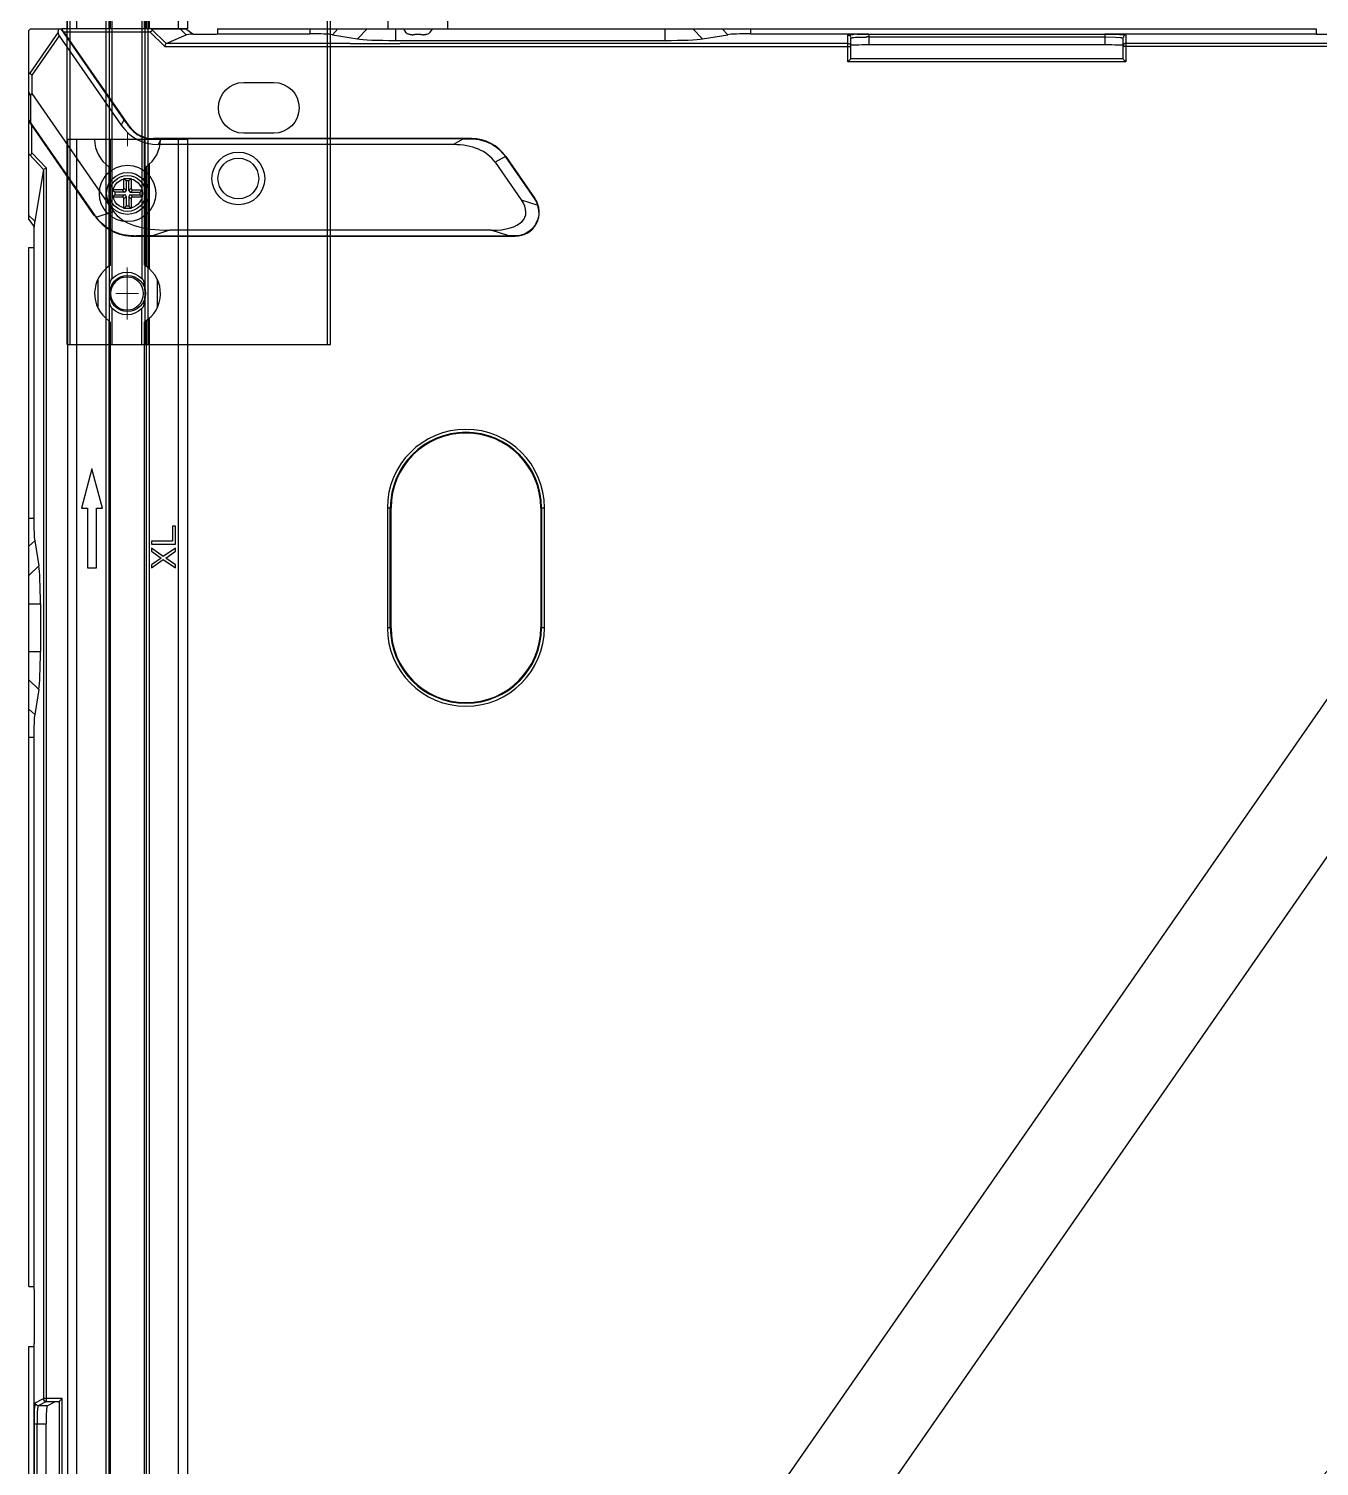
# Model space of a CAD drawing. Header units: millimetres. Extents: x 389 to 17466, y 310 to 5904.
# Drawn here: x 14093 to 14308.5, y 2853.6 to 3093.6 of the extents above; entities that cross this region are included whole.
import ezdxf

# ---------------------------------------------------------------- set-up
doc = ezdxf.new("R2010")
doc.units = ezdxf.units.MM
doc.layers.add('02___PRT_ALL_AXES', color=7, linetype='Continuous')

# ---------------------------------------------------------------- blocks, each defined once
blk = doc.blocks.new('aszfxn')
at = {"color": 7, "linetype": 'Continuous'}
for p, q in [((9140.37, 3305.69), (9140.37, 3308.69)), ((9150.32, 3305.69), (9150.32, 3308.69)), ((9080.35, 3305.39), (9080.65, 3305.69)), ((9080.35, 3290.4), (9080.35, 3305.39)), ((9085.28, 3305.11), (9080.52, 3298.27)), ((9080.65, 3305.69), (9085.76, 3305.69)), ((9085.28, 3305.11), (9085.39, 3305.69)), ((9085.43, 3304.51), (9085.28, 3305.11)), ((9096.3, 3290.51), (9085.76, 3305.69)), ((9086.17, 3305.19), (9085.85, 3305.69)), ((9100.78, 3305.69), (9085.85, 3305.69)), ((9086.17, 3305.19), (9097.07, 3289.5)), ((9086.17, 3305.19), (9100.58, 3305.19)), ((9103.07, 3302.74), (9100.58, 3305.19)), ((9103.27, 3303.24), (9100.78, 3305.69)), ((9100.79, 3305.69), (9106.54, 3305.69)), ((9106.62, 3304.67), (9105.61, 3305.69)), ((9107.75, 3304.79), (9106.54, 3305.69)), ((9111.85, 3305.69), (9111.85, 3304.85)), ((9111.85, 3305.69), (9295.35, 3305.69)), ((9127.29, 3305.69), (9127.29, 3304.85)), ((9131.99, 3305.69), (9131.06, 3304.7)), ((9135.27, 3303.99), (9136.87, 3305.69)), ((9141.57, 3305.69), (9141.57, 3303.74)), ((9186.57, 3305.69), (9186.57, 3303.74)), ((9191.27, 3305.69), (9192.87, 3303.99)), ((9197.08, 3304.7), (9196.15, 3305.69)), ((9200.85, 3305.69), (9200.85, 3304.85)), ((9295.35, 3305.69), (9295.35, 3304.85)), ((9085.43, 3304.51), (9080.85, 3297.92)), ((9085.43, 3304.51), (9095.8, 3289.57)), ((9103.07, 3302.74), (9103.24, 3303.16)), ((9103.07, 3302.74), (9217.65, 3302.74)), ((9103.27, 3303.24), (9106.62, 3304.67)), ((9134, 3303.24), (9103.27, 3303.24)), ((9107.75, 3304.79), (9111.35, 3304.79)), ((9111.85, 3304.85), (9127.29, 3304.85)), ((9131.06, 3304.7), (9135.27, 3303.99)), ((9134, 3303.24), (9142.37, 3303.24)), ((9141.57, 3303.74), (9186.57, 3303.74)), ((9196.85, 3303.24), (9142.37, 3303.24)), ((9192.87, 3303.99), (9197.08, 3304.7)), ((9217.15, 3303.24), (9196.85, 3303.24)), ((9200.85, 3304.85), (9220.65, 3304.85)), ((9217.15, 3300.19), (9217.15, 3304.63)), ((9217.15, 3303.24), (9217.31, 3303.22)), ((9217.6, 3304.35), (9217.65, 3304.13)), ((9217.65, 3300.69), (9217.65, 3304.13)), ((9218.69, 3304.78), (9220.65, 3304.81)), ((9218.86, 3304.28), (9220.25, 3304.31)), ((9220.65, 3304.81), (9220.65, 3302.98)), ((9220.65, 3304.81), (9260.05, 3304.81)), ((9220.65, 3304.32), (9260.05, 3304.32)), ((9260.05, 3302.98), (9220.65, 3302.98)), ((9260.05, 3304.85), (9295.35, 3304.85)), ((9260.05, 3304.81), (9260.05, 3302.98)), ((9260.05, 3304.81), (9262.01, 3304.78)), ((9260.05, 3304.32), (9261.82, 3304.28)), ((9261.82, 3304.28), (9262.67, 3304.22)), ((9263.05, 3304.13), (9263.05, 3300.69)), ((9310.43, 3302.74), (9263.05, 3302.74)), ((9263.55, 3303.24), (9263.39, 3303.22)), ((9263.52, 3304.66), (9263.55, 3304.63)), ((9263.55, 3304.63), (9263.55, 3300.19)), ((9310.63, 3303.24), (9263.55, 3303.24)), ((9295.85, 3304.79), (9304.85, 3304.79)), ((9217.65, 3300.69), (9217.15, 3300.19)), ((9263.55, 3300.19), (9217.15, 3300.19)), ((9263.05, 3300.69), (9217.65, 3300.69)), ((9263.05, 3300.69), (9263.55, 3300.19)), ((9080.35, 3298.13), (9080.52, 3298.27)), ((9080.85, 3297.92), (9080.52, 3298.27)), ((9080.85, 3297.92), (9080.85, 3294.87)), ((9080.35, 3295.08), (9080.66, 3294.49)), ((9080.66, 3294.49), (9080.85, 3294.87)), ((9080.66, 3294.49), (9080.66, 3289.97)), ((9080.85, 3294.87), (9094.5, 3275.2)), ((9080.35, 3290.4), (9080.66, 3289.97)), ((9080.35, 3273.82), (9080.35, 3290.3)), ((9080.85, 3289.61), (9080.35, 3290.3)), ((9080.66, 3289.97), (9091.39, 3274.51)), ((9080.85, 3285), (9080.85, 3289.61)), ((9091.35, 3274.48), (9080.85, 3289.61)), ((9095.8, 3289.57), (9096.3, 3290.51)), ((9097.07, 3289.5), (9097.02, 3289.46)), ((9101.18, 3287.29), (9101.18, 3287.35)), ((9154.26, 3287.35), (9101.18, 3287.35)), ((9102.45, 3287.29), (9101.96, 3286.35)), ((9151.22, 3286.35), (9101.96, 3286.35)), ((9152.87, 3287.29), (9102.45, 3287.29)), ((9151.22, 3286.35), (9152.87, 3287.29)), ((9154.26, 3287.35), (9154.26, 3287.3)), ((9080.47, 3284.7), (9080.35, 3284.78)), ((9080.47, 3284.7), (9082.8, 3282.2)), ((9080.85, 3285), (9083.3, 3282.4)), ((9159.94, 3284.35), (9158.22, 3283.41)), ((9158.22, 3283.41), (9162.6, 3277.1)), ((9164.84, 3277.3), (9159.94, 3284.35)), ((9160.01, 3284.34), (9159.94, 3284.35)), ((9160.01, 3284.34), (9164.88, 3277.33)), ((9082.8, 3282.2), (9081.34, 3273.59)), ((9082.8, 3282.2), (9082.8, 3076.97)), ((9083.3, 3282.4), (9082.9, 3282.24)), ((9083.3, 3076.47), (9083.3, 3282.4)), ((9162.6, 3277.1), (9165.36, 3276.22)), ((9164.88, 3277.33), (9164.84, 3277.3)), ((9080.35, 3274.52), (9081.34, 3273.59)), ((9080.35, 3273.82), (9081.25, 3272.61)), ((9091.39, 3274.51), (9091.35, 3274.48)), ((9091.6, 3274.22), (9094.5, 3275.2)), ((9081.25, 3269.69), (9081.25, 3272.61)), ((9103.84, 3272.05), (9101.04, 3271.1)), ((9157.58, 3272.05), (9103.84, 3272.05)), ((9160.54, 3271.1), (9157.58, 3272.05)), ((9080.35, 3095.69), (9080.35, 3269.19)), ((9080.35, 3269.19), (9081.19, 3269.19)), ((9081.19, 3269.19), (9081.19, 3223.97)), ((9097.92, 3271.05), (9097.92, 3271.09)), ((9097.92, 3271.05), (9161.6, 3271.05)), ((9101.04, 3271.1), (9160.54, 3271.1)), ((9161.6, 3271.1), (9161.6, 3271.05)), ((9083.27, 2885.85), (9341.64, 3257.76)), ((9083.38, 2859.71), (9350.77, 3244.62)), ((9080.35, 3223.97), (9081.19, 3223.97)), ((9140.23, 3225.69), (9140.23, 3205.69)), ((9140.23, 3225.69), (9140.85, 3225.69)), ((9140.73, 3205.69), (9140.73, 3225.69)), ((9140.85, 3205.69), (9140.85, 3225.69)), ((9165.85, 3225.69), (9165.85, 3205.69)), ((9165.85, 3225.69), (9166.46, 3225.69)), ((9165.97, 3225.69), (9165.97, 3205.69)), ((9166.46, 3205.69), (9166.46, 3225.69)), ((9081.34, 3220.21), (9080.35, 3219.28)), ((9081.34, 3220.21), (9082.05, 3216)), ((9080.35, 3214.39), (9082.05, 3216)), ((9080.35, 3209.69), (9082.3, 3209.69)), ((9082.3, 3209.69), (9082.3, 3201.7)), ((9140.85, 3205.69), (9140.23, 3205.69)), ((9166.46, 3205.69), (9165.85, 3205.69)), ((9080.35, 3201.7), (9082.3, 3201.7)), ((9082.05, 3195.39), (9080.35, 3197)), ((9082.05, 3195.39), (9081.34, 3191.18)), ((9080.35, 3192.11), (9081.34, 3191.18)), ((9080.35, 3187.41), (9081.19, 3187.41)), ((9081.19, 3187.41), (9081.19, 3095.69)), ((9080.35, 3095.69), (9081.19, 3095.69)), ((9081.25, 3095.19), (9081.25, 3086.19)), ((9080.35, 2862.19), (9080.35, 3085.69)), ((9080.35, 3085.69), (9081.19, 3085.69)), ((9081.19, 3085.69), (9081.19, 2943.97)), ((9081.41, 3076.27), (9082.8, 3076.97)), ((9085.92, 3076.97), (9082.8, 3076.97)), ((9085.73, 3076.78), (9085.92, 3076.97)), ((9085.92, 3014.42), (9085.92, 3076.97)), ((9083.3, 3076.47), (9081.91, 3075.77)), ((9083.41, 3075.77), (9081.91, 3075.77)), ((9083.3, 3076.47), (9085.42, 3076.47)), ((9083.41, 3075.77), (9084.68, 3076.41)), ((9085.31, 3076.42), (9085.42, 3076.47)), ((9085.41, 3076.47), (9085.73, 3076.78)), ((9085.42, 3076.47), (9085.42, 3014.92)), ((9081.23, 3072.77), (9081.23, 3018.62)), ((9081.23, 3072.77), (9083.26, 3072.77)), ((9081.73, 3018.62), (9081.73, 3072.77)), ((9083.26, 3018.62), (9083.26, 3072.77)), ((9143.85, 2824.78), (9143.85, 2824.81)), ((9144.85, 2824.69), (9144.48, 2824.69)), ((9144.85, 2824.69), (9144.85, 2824.81)), ((9145.85, 2824.81), (9145.85, 2824.69)), ((9146.21, 2824.69), (9145.85, 2824.69)), ((9146.85, 2824.81), (9146.85, 2824.78))]:
    blk.add_line(p, q, dxfattribs=at)
for centre, radius in [((9115.35, 3280.69), 4.4), ((9115.35, 3280.69), 3.4), ((9096.85, 3278.19), 3.5), ((9096.85, 3278.19), 2.5)]:
    blk.add_circle(centre, radius, dxfattribs=at)
for centre, radius, start, end in [((9219.75, 3274.18), 30.62, 91.99, 92.9352), ((9220.65, 3255.76), 48.56, 89.9986, 90.4709), ((9101.18, 3292.35), 5, 214.7691, 270), ((9154.26, 3280.35), 7, 34.7691, 90), ((9161.6, 3275.05), 4, 270, 34.7691), ((9161.53, 3275.06), 4, 359.7424, 16.8039), ((9097.92, 3279.05), 8, 214.7691, 270), ((9153.35, 3225.69), 13.11, 0, 180), ((9153.35, 3225.69), 12.62, 0, 180), ((9153.35, 3225.69), 12.5, 0, 180), ((9153.35, 3205.69), 13.11, 180, 0), ((9153.35, 3205.69), 12.62, 180, 0), ((9153.35, 3205.69), 12.5, 180, 0), ((9144.35, 2826.19), 1.5, 199.5149, 250.5288), ((9146.35, 2826.19), 1.5, 289.4712, 340.4851), ((9144.44, 2826.29), 1.6, 248.2783, 253.9635), ((9144.44, 2826.3), 1.6, 248.6455, 253.962), ((9144.45, 2826.33), 1.63, 253.9569, 256.5907), ((9144.46, 2826.36), 1.66, 256.5927, 259.7755), ((9144.47, 2826.41), 1.72, 259.782, 263.2104), ((9144.47, 2826.47), 1.77, 263.2035, 265.2672), ((9144.48, 2826.58), 1.89, 265.3046, 270.0395), ((9146.21, 2826.58), 1.89, 269.9605, 274.6954), ((9146.22, 2826.47), 1.77, 274.7328, 276.7966), ((9146.23, 2826.41), 1.72, 276.7896, 280.218), ((9146.24, 2826.36), 1.66, 280.2244, 283.4073), ((9146.25, 2826.33), 1.63, 283.4094, 286.0431), ((9146.26, 2826.3), 1.6, 286.038, 291.3546), ((9146.26, 2826.29), 1.6, 286.0365, 291.7217)]:
    blk.add_arc(centre, radius, start, end, dxfattribs=at)
for centre, major_axis, ratio, start_param, end_param in [((9110.54, 3304.64), (3.94, 0), 0.05248, 2.355899, 3.018931), ((9111.35, 3304.82), (0.5, 0), 0.052408, -1.570796, 0), ((9127.29, 3304.64), (3.94, 0), 0.05248, 0.299349, 1.570796), ((9141.57, 3304.09), (6.6, 0), 0.05248, -2.842244, -1.570796), ((9186.57, 3304.09), (6.6, 0), 0.05248, -1.570796, -0.299349), ((9200.85, 3304.64), (3.94, 0), 0.05248, 1.570796, 2.842244), ((9220.65, 3302.93), (3, 0), 0.017455, 1.570796, 3.141593), ((9260.05, 3302.93), (3, 0), 0.017455, 6.283185, 7.853982), ((9295.85, 3304.82), (0.5, 0), 0.052408, -3.141593, -1.570796), ((9103.7, 3297.17), (-5.22, -9.98), 0.799087, -0.395949, 0.395949), ((9098.22, 3286.7), (-5.66, 8.59), 0.052972, -1.277774, -1.145505), ((9098.22, 3286.7), (10.28, 0.25), 0.052972, 1.145505, 1.277774), ((9145.43, 3275.53), (13.04, 7.49), 0.5986, 0.051162, 0.805892), ((9166.94, 3287.89), (18.83, 0.45), 0.021083, -2.415467, -2.310173), ((9080.35, 3285.54), (-0.354, 0.893), 0.396122, -3.682724, -2.356194), ((9151.8, 3278.05), (11.47, -3.66), 0.415384, -0.914991, 0.496063), ((9161.68, 3275.1), (3.16, 2.19), 0.999657, -0.312488, 0), ((9097.81, 3278.97), (6.42, 4.45), 0.999848, 3.141593, 3.188011), ((9113.68, 3282.86), (19.69, 6.66), 0.433035, -3.017333, -2.233679), ((9081.4, 3269.82), (0, 3.94), 0.05248, 0.299349, 0.785693), ((9081.23, 3269.69), (0, 0.5), 0.052408, -3.141593, -1.570796), ((9077.12, 3270.5), (29.51, 0.48), 0.011866, 0.625806, 0.788827), ((9174.59, 3270.77), (17.26, -0.27), 0.011165, 2.423789, 2.522691), ((9081.4, 3223.97), (0, 3.94), 0.05248, -4.712389, -3.440942), ((9081.95, 3209.69), (0, 6.6), 0.05248, -1.570796, -0.299349), ((9081.95, 3201.7), (0, 6.6), 0.05248, -2.842244, -1.570796), ((9081.4, 3187.41), (0, 3.94), 0.05248, 0.299349, 1.570796), ((9081.23, 3095.19), (0, 0.5), 0.052408, -1.570796, 0), ((9081.23, 3086.19), (0, 0.5), 0.052408, -3.141593, -1.570796), ((9327.35, 3035.63), (34.49, -23.96), 1, 0.607154, 3.141593), ((9083.41, 3072.77), (0, 3), 0.052408, 0.02618, 1.570796), ((9319.35, 3032.87), (26.28, -18.26), 1, 0.607155, 3.141592)]:
    blk.add_ellipse(centre, major_axis=major_axis, ratio=ratio, start_param=start_param, end_param=end_param, dxfattribs=at)
for points, knots in [([(9100.78, 3305.69), (9100.86, 3305.61), (9101.07, 3305.35), (9100.72, 3305.19), (9100.58, 3305.19)], [0, 0, 0, 0, 0.446341, 1, 1, 1, 1]), ([(9217.15, 3304.63), (9217.15, 3304.72), (9217.7, 3304.66), (9217.93, 3304.75), (9218.18, 3304.76)], [0, 0, 0, 0, 0.265731, 1, 1, 1, 1]), ([(9217.31, 3303.22), (9217.39, 3303.2), (9217.6, 3303.14), (9217.57, 3302.91), (9217.52, 3302.85)], [0, 0, 0, 0, 0.519231, 1, 1, 1, 1]), ([(9217.65, 3304.13), (9217.65, 3304.16), (9217.8, 3304.18), (9218.14, 3304.25), (9218.56, 3304.27), (9218.86, 3304.28)], [0, 0, 0, 0, 0.074454, 0.271682, 1, 1, 1, 1]), ([(9262.01, 3304.78), (9262.35, 3304.77), (9262.84, 3304.73), (9263.36, 3304.72), (9263.52, 3304.66)], [0, 0, 0, 0, 0.670763, 1, 1, 1, 1]), ([(9262.67, 3304.22), (9262.73, 3304.21), (9262.83, 3304.19), (9263.05, 3304.21), (9263.05, 3304.13)], [0, 0, 0, 0, 0.422122, 1, 1, 1, 1]), ([(9263.55, 3304.63), (9263.43, 3304.63), (9263.16, 3304.62), (9263.11, 3304.31), (9263.18, 3304.23)], [0, 0, 0, 0, 0.543368, 1, 1, 1, 1]), ([(9263.39, 3303.22), (9263.3, 3303.2), (9263.1, 3303.14), (9263.13, 3302.91), (9263.18, 3302.85)], [0, 0, 0, 0, 0.51918, 1, 1, 1, 1]), ([(9097.02, 3289.46), (9097.47, 3288.8), (9098.72, 3287.66), (9100.37, 3287.28), (9101.18, 3287.29)], [0, 0, 0, 0, 0.500003, 1, 1, 1, 1]), ([(9154.26, 3287.3), (9155.36, 3287.3), (9157.59, 3286.76), (9159.31, 3285.25), (9159.94, 3284.35)], [0, 0, 0, 0, 0.499774, 1, 1, 1, 1]), ([(9097.92, 3271.09), (9096.71, 3271.09), (9094.26, 3271.66), (9092.34, 3273.26), (9091.6, 3274.22)], [0, 0, 0, 0, 0.499878, 1, 1, 1, 1]), ([(9165.53, 3275.05), (9165.52, 3274.04), (9164.68, 3271.95), (9162.6, 3271.1), (9161.6, 3271.1)], [0, 0, 0, 0, 0.501529, 1, 1, 1, 1]), ([(9082.8, 3076.97), (9082.8, 3076.85), (9082.81, 3076.58), (9083.12, 3076.53), (9083.2, 3076.6)], [0, 0, 0, 0, 0.543268, 1, 1, 1, 1]), ([(9081.41, 3076.27), (9081.32, 3076.23), (9081.37, 3075.77), (9081.24, 3075.13), (9081.25, 3074.01), (9081.23, 3073.21), (9081.23, 3072.77)], [0, 0, 0, 0, 0.085397, 0.303608, 0.624167, 1, 1, 1, 1]), ([(9081.91, 3075.77), (9081.83, 3075.74), (9081.86, 3075.33), (9081.74, 3074.79), (9081.74, 3073.84), (9081.73, 3073.15), (9081.73, 3072.77)], [0, 0, 0, 0, 0.087035, 0.304603, 0.624879, 1, 1, 1, 1]), ([(9144.85, 2824.81), (9145.01, 2824.79), (9145.35, 2824.77), (9145.68, 2824.79), (9145.85, 2824.81)], [0, 0, 0, 0, 0.5, 1, 1, 1, 1])]:
    blk.add_open_spline(points, degree=3, knots=knots, dxfattribs=at)
for points in [[(9217.15, 3304.63), (9217.32, 3304.63), (9217.6, 3304.53), (9217.58, 3304.36)], [(9081.91, 3075.77), (9081.67, 3075.77), (9081.41, 3076.04), (9081.41, 3076.27)]]:
    blk.add_open_spline(points, degree=3, dxfattribs=at)
blk = doc.blocks.new('*U25')
blk.add_blockref('aszfxn', (-9400.35, -3069.19))
blk = doc.blocks.new('*U26')
at = {"color": 0, "linetype": 'ByBlock', "lineweight": -2, "transparency": 16777216}
for p in [(3200, 1440), (3200, 960)]:
    blk.add_blockref('*U25', p, dxfattribs=at)
blk = doc.blocks.new('wgrbf')
at = {"color": 114, "linetype": 'Continuous', "true_color": 0x139b48}
for p, q in [((5483.68, 2349.4), (6425.18, 2349.4)), ((5483.68, 2329.4), (5483.68, 2349.4)), ((6425.18, 2347.9), (5483.68, 2347.9)), ((5497.32, 2343), (5483.68, 2343)), ((5496.93, 2342.5), (5483.68, 2342.5)), ((5483.68, 2342.23), (5496.77, 2342.23)), ((5483.68, 2336.56), (5496.77, 2336.56)), ((5496.93, 2336.3), (5483.68, 2336.3)), ((5497.32, 2335.8), (5483.68, 2335.8)), ((5483.68, 2330.9), (6425.18, 2330.9)), ((6425.18, 2329.4), (5483.68, 2329.4))]:
    blk.add_line(p, q, dxfattribs=at)
blk = doc.blocks.new('azsfxn')
at = {"color": 30, "linetype": 'Continuous', "true_color": 0xf26722}
for p, q in [((10578.45, 3075.13), (10558.45, 3075.13)), ((10558.45, 1653.63), (10558.45, 3075.13)), ((10559.95, 3075.13), (10559.95, 1653.63)), ((10565.61, 3054.14), (10565.61, 3075.13)), ((10571.29, 3054.14), (10571.29, 3075.13)), ((10576.95, 1653.63), (10576.95, 3075.13)), ((10578.45, 3075.13), (10578.45, 1653.63)), ((10564.85, 3070.97), (10564.85, 3053.59)), ((10565.35, 3070.58), (10565.35, 3053.97)), ((10571.55, 3070.58), (10571.55, 3053.97)), ((10572.05, 3070.97), (10572.05, 3053.59)), ((10563.49, 3051.8), (10563.49, 3047.05)), ((10573.41, 3051.8), (10573.41, 3047.05)), ((10564.85, 3045.27), (10564.85, 1700.29)), ((10565.35, 3044.88), (10565.35, 1700.67)), ((10565.61, 1676.14), (10565.61, 3044.72)), ((10571.29, 1676.14), (10571.29, 3044.72)), ((10571.55, 3044.88), (10571.55, 1700.67)), ((10572.05, 3045.27), (10572.05, 1700.29)), ((10562.5, 3020.13), (10560.75, 3013.6)), ((10564.25, 3013.6), (10562.5, 3020.13)), ((10560.75, 3013.6), (10561.75, 3013.6)), ((10561.75, 3013.6), (10561.75, 3003.6)), ((10563.25, 3013.6), (10564.25, 3013.6)), ((10563.25, 3003.6), (10563.25, 3013.6)), ((10576.45, 3010.6), (10575.94, 3010.6)), ((10575.94, 3010.6), (10575.94, 3008.1)), ((10576.45, 3007.6), (10576.45, 3010.6)), ((10575.94, 3008.1), (10572.45, 3008.1)), ((10572.45, 3008.1), (10572.45, 3007.6)), ((10572.45, 3007.6), (10576.45, 3007.6)), ((10574.41, 3005.51), (10572.45, 3006.93)), ((10572.45, 3006.93), (10572.45, 3006.43)), ((10572.45, 3006.43), (10574.07, 3005.26)), ((10574.07, 3005.26), (10572.45, 3004.1)), ((10572.45, 3003.6), (10574.41, 3005.01)), ((10576.45, 3006.93), (10574.41, 3005.51)), ((10574.41, 3005.01), (10576.45, 3003.6)), ((10574.83, 3005.26), (10576.45, 3006.43)), ((10576.45, 3004.1), (10574.83, 3005.26)), ((10576.45, 3006.43), (10576.45, 3006.93)), ((10561.75, 3003.6), (10563.25, 3003.6)), ((10572.45, 3004.1), (10572.45, 3003.6)), ((10576.45, 3003.6), (10576.45, 3004.1))]:
    blk.add_line(p, q, dxfattribs=at)
at = {"color": 6, "lineweight": 5}
for p, q in [((10570.51, 3075.13), (10566.39, 3075.13)), ((10568.45, 3074.01), (10568.45, 3076.25)), ((10568.36, 3045.1), (10568.36, 3053.75)), ((10570.25, 3049.43), (10566.47, 3049.43))]:
    blk.add_line(p, q, dxfattribs=at)
at = {"color": 30, "linetype": 'Continuous', "true_color": 0xf26722}
blk.add_circle((10568.45, 3049.43), 3, dxfattribs=at)
for centre, start, end in [((10568.45, 3075.13), 180, 235.6923), ((10568.45, 3075.13), 304.3077, 0), ((10568.45, 3049.43), 121.0806, 235.6923), ((10568.45, 3049.43), 301.0806, 55.6923)]:
    blk.add_arc(centre, 5.5, start, end, dxfattribs=at)
blk = doc.blocks.new('sfx')
at = {"color": 7, "linetype": 'Continuous'}
for p, q in [((9321.3, 956.85), (9321.3, 958.46)), ((9321.3, 958.46), (9321.69, 958.07)), ((9321.3, 958.46), (9322.5, 958.46)), ((9321.69, 958.07), (9321.69, 956.47)), ((9322.12, 958.07), (9321.69, 958.07)), ((9322.5, 958.46), (9322.12, 958.07)), ((9322.12, 956.47), (9322.12, 958.07)), ((9322.5, 958.46), (9322.5, 956.85)), ((9319.4, 955.36), (9319.4, 956.56)), ((9319.4, 956.56), (9319.79, 956.17)), ((9321.01, 956.56), (9319.4, 956.56)), ((9319.4, 955.36), (9319.79, 955.74)), ((9321.01, 955.36), (9319.4, 955.36)), ((9319.79, 956.17), (9319.79, 955.74)), ((9321.39, 956.17), (9319.79, 956.17)), ((9319.79, 955.74), (9321.39, 955.74)), ((9321.01, 956.56), (9321.39, 956.17)), ((9321.01, 955.36), (9321.39, 955.74)), ((9321.3, 956.85), (9321.69, 956.47)), ((9321.3, 955.06), (9321.69, 955.44)), ((9321.69, 955.44), (9321.69, 953.84)), ((9322.5, 956.85), (9322.12, 956.47)), ((9322.5, 955.06), (9322.12, 955.44)), ((9322.12, 955.44), (9322.12, 953.84)), ((9322.8, 956.56), (9322.42, 956.17)), ((9322.42, 956.17), (9324.02, 956.17)), ((9322.42, 955.74), (9324.02, 955.74)), ((9322.8, 955.36), (9322.42, 955.74)), ((9322.8, 956.56), (9324.4, 956.56)), ((9324.4, 955.36), (9322.8, 955.36)), ((9324.4, 956.56), (9324.02, 956.17)), ((9324.02, 955.74), (9324.02, 956.17)), ((9324.4, 955.36), (9324.02, 955.74)), ((9321.3, 953.46), (9321.3, 955.06)), ((9321.3, 953.46), (9321.69, 953.84)), ((9322.5, 953.46), (9321.3, 953.46)), ((9322.12, 953.84), (9321.69, 953.84)), ((9322.5, 953.46), (9322.12, 953.84)), ((9322.5, 955.06), (9322.5, 953.46))]:
    blk.add_line(p, q, dxfattribs=at)
for centre, major_axis, start_param, end_param in [((9321, 956.86), (0.222, -0.222), -0.763778, 0.763778), ((9321, 955.05), (0.222, 0.222), -0.763778, 0.763778), ((9321.38, 956.48), (-0.222, 0.222), -3.90537, -2.377815), ((9321.38, 955.43), (0.222, 0.222), -0.763778, 0.763778), ((9322.43, 956.48), (0.222, 0.222), -3.90537, -2.377815), ((9322.43, 955.43), (-0.222, 0.222), -0.763778, 0.763778), ((9322.81, 956.86), (-0.222, -0.222), -0.763778, 0.763778), ((9322.81, 955.05), (-0.222, 0.222), -0.763778, 0.763778)]:
    blk.add_ellipse(centre, major_axis=major_axis, ratio=0.957668, start_param=start_param, end_param=end_param, dxfattribs=at)
at = {"layer": '02___PRT_ALL_AXES', "color": 7, "linetype": 'Continuous'}
for radius in [4.7, 3]:
    blk.add_circle((9321.9, 955.96), radius, dxfattribs=at)
blk = doc.blocks.new('adzfn')
at = {"color": 2, "linetype": 'Continuous'}
for p, q in [((9190.55, 795.08), (9190.55, 874.08)), ((9234.55, 874.08), (9190.55, 874.08)), ((9191.05, 795.08), (9191.05, 874.08)), ((9221.05, 874.08), (9221.05, 795.08)), ((9221.55, 874.08), (9221.55, 795.08)), ((9222.05, 868.1), (9222.05, 874.08)), ((9227.05, 868.1), (9227.05, 874.08)), ((9227.55, 874.08), (9227.55, 795.08)), ((9228.05, 795.08), (9228.05, 874.08)), ((9234.05, 795.08), (9234.05, 874.08)), ((9234.55, 795.08), (9234.55, 874.08)), ((9222.05, 863.06), (9222.05, 806.1)), ((9227.05, 806.1), (9227.05, 863.06)), ((9205.05, 838.83), (9200.05, 838.83)), ((9200.05, 830.33), (9205.05, 830.33)), ((9222.05, 795.08), (9222.05, 801.06)), ((9227.05, 795.08), (9227.05, 801.06)), ((9234.55, 795.08), (9190.55, 795.08))]:
    blk.add_line(p, q, dxfattribs=at)
for centre in [(9224.55, 865.58), (9224.55, 803.58)]:
    blk.add_circle(centre, 2.75, dxfattribs=at)
for centre, radius, start, end in [((9224.55, 865.58), 3.55, 45.233, 134.767), ((9224.55, 865.58), 3.55, 225.233, 314.767), ((9200.05, 834.58), 4.25, 90, 270), ((9205.05, 834.58), 4.25, 270, 90), ((9224.55, 803.58), 3.55, 45.233, 134.767), ((9224.55, 803.58), 3.55, 225.233, 314.767)]:
    blk.add_arc(centre, radius, start, end, dxfattribs=at)
for points, knots in [([(9221.55, 866.13), (9221.55, 866.22), (9221.55, 866.4), (9221.57, 866.74), (9221.61, 867.08), (9221.69, 867.42), (9221.75, 867.62), (9221.82, 867.78), (9221.89, 867.89), (9221.96, 868.01), (9222.02, 868.07), (9222.05, 868.1)], [0, 0, 0, 0, 0.126071, 0.250876, 0.498145, 0.621718, 0.746007, 0.808701, 0.871878, 0.935683, 1, 1, 1, 1]), ([(9227.05, 868.1), (9227.08, 868.07), (9227.14, 868.01), (9227.21, 867.89), (9227.27, 867.78), (9227.35, 867.62), (9227.41, 867.42), (9227.49, 867.08), (9227.53, 866.74), (9227.55, 866.4), (9227.55, 866.22), (9227.55, 866.13)], [0, 0, 0, 0, 0.064318, 0.128127, 0.191304, 0.253998, 0.378287, 0.50186, 0.749128, 0.87393, 1, 1, 1, 1]), ([(9222.05, 863.06), (9222.02, 863.09), (9221.96, 863.16), (9221.89, 863.27), (9221.82, 863.39), (9221.75, 863.55), (9221.69, 863.75), (9221.61, 864.09), (9221.57, 864.43), (9221.55, 864.77), (9221.55, 864.95), (9221.55, 865.03)], [0, 0, 0, 0, 0.064318, 0.128127, 0.191304, 0.253998, 0.378288, 0.50186, 0.749128, 0.87393, 1, 1, 1, 1]), ([(9227.55, 865.03), (9227.55, 864.95), (9227.55, 864.77), (9227.53, 864.43), (9227.49, 864.09), (9227.41, 863.75), (9227.35, 863.55), (9227.27, 863.39), (9227.21, 863.27), (9227.14, 863.16), (9227.08, 863.09), (9227.05, 863.06)], [0, 0, 0, 0, 0.126071, 0.250876, 0.498145, 0.621719, 0.746008, 0.808702, 0.871879, 0.935683, 1, 1, 1, 1]), ([(9221.55, 804.13), (9221.55, 804.22), (9221.55, 804.4), (9221.57, 804.74), (9221.61, 805.08), (9221.69, 805.42), (9221.75, 805.62), (9221.82, 805.78), (9221.89, 805.89), (9221.96, 806.01), (9222.02, 806.07), (9222.05, 806.1)], [0, 0, 0, 0, 0.126071, 0.250876, 0.498145, 0.621718, 0.746007, 0.808701, 0.871878, 0.935683, 1, 1, 1, 1]), ([(9227.05, 806.1), (9227.08, 806.07), (9227.14, 806.01), (9227.21, 805.89), (9227.27, 805.78), (9227.35, 805.62), (9227.41, 805.42), (9227.49, 805.08), (9227.53, 804.74), (9227.55, 804.4), (9227.55, 804.22), (9227.55, 804.13)], [0, 0, 0, 0, 0.064318, 0.128127, 0.191304, 0.253998, 0.378287, 0.50186, 0.749128, 0.87393, 1, 1, 1, 1]), ([(9222.05, 801.06), (9222.02, 801.09), (9221.96, 801.16), (9221.89, 801.27), (9221.82, 801.39), (9221.75, 801.55), (9221.69, 801.75), (9221.61, 802.09), (9221.57, 802.43), (9221.55, 802.77), (9221.55, 802.95), (9221.55, 803.03)], [0, 0, 0, 0, 0.064318, 0.128127, 0.191304, 0.253998, 0.378288, 0.50186, 0.749128, 0.87393, 1, 1, 1, 1]), ([(9227.55, 803.03), (9227.55, 802.95), (9227.55, 802.77), (9227.53, 802.43), (9227.49, 802.09), (9227.41, 801.75), (9227.35, 801.55), (9227.27, 801.39), (9227.21, 801.27), (9227.14, 801.16), (9227.08, 801.09), (9227.05, 801.06)], [0, 0, 0, 0, 0.126071, 0.250876, 0.498145, 0.621719, 0.746008, 0.808702, 0.871879, 0.935683, 1, 1, 1, 1])]:
    blk.add_open_spline(points, degree=3, knots=knots, dxfattribs=at)

msp = doc.modelspace()

# ---------------------------------------------------------------- block references
for name, p in [('*U26', (11212.979, 1897.1281)), ('azsfxn', (3541.0289, 0)), ('sfx', (4787.5747, 2110.173))]:
    msp.add_blockref(name, p)
at = {"rotation": 89.99999999999999}
msp.add_blockref('wgrbf', (16448.8742, -2390.0477), dxfattribs=at)
at = {"xscale": -1}
msp.add_blockref('adzfn', (23333.9389, 2245.8442), dxfattribs=at)

doc.saveas('drawing.dxf')
